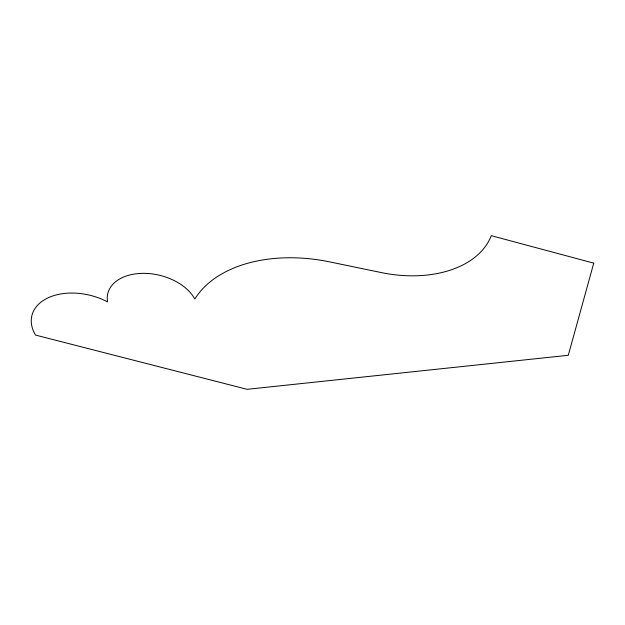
<?xml version="1.0" encoding="UTF-8"?>
<svg xmlns="http://www.w3.org/2000/svg" width="625" height="625" viewBox="0 0 625 625"><rect width="100%" height="100%" fill="white"/><g stroke="black" fill="none" stroke-linecap="round" stroke-linejoin="round"><path stroke-width="0.94" d="M593.75 263.148L568.289 355.289L247.109 389.32L35.516 335.078A51.539 33.477 13.6 0 1 48.242 297.742A51.539 33.477 13.6 0 1 107.562 301.891A46.117 29.945 13.6 0 1 141.516 273.375A46.117 29.945 13.6 0 1 194.836 299.031A131.812 85.602 13.6 0 1 329.578 261.867L381.391 272.594A103.758 67.391 13.6 0 0 491.258 235.672L593.75 263.148"/></g></svg>
